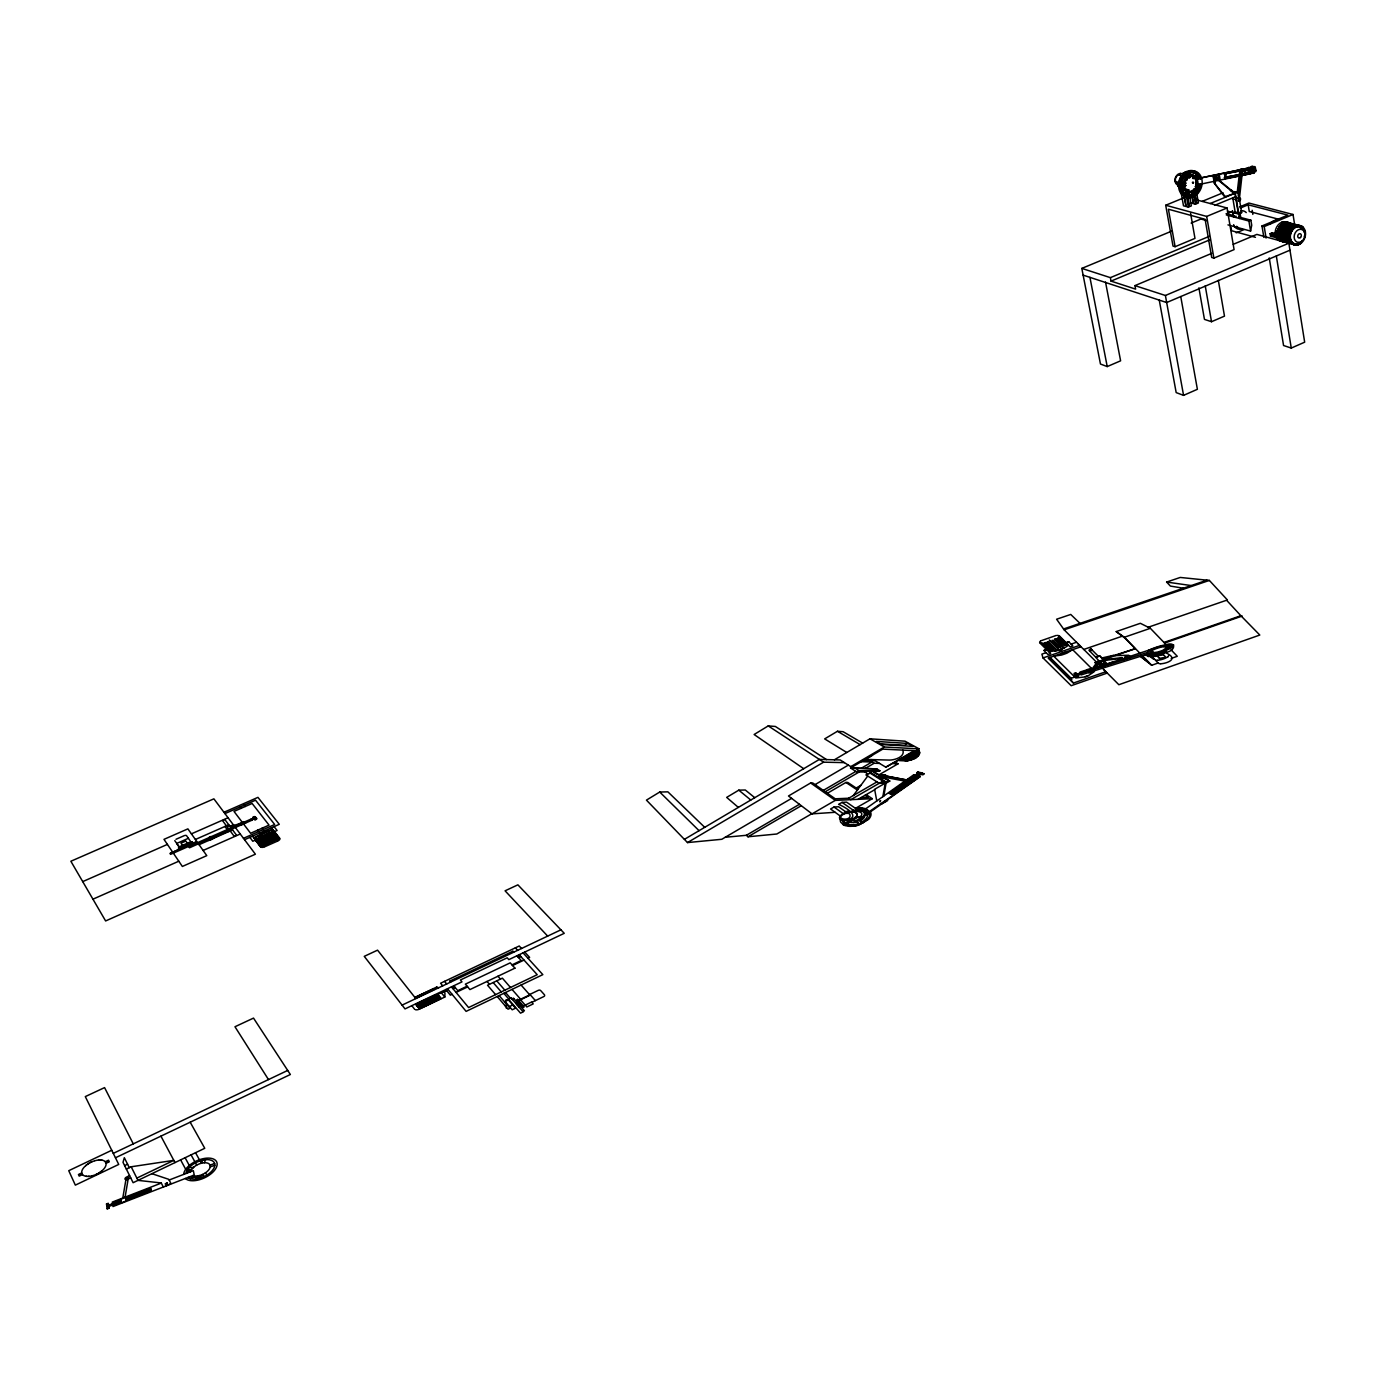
<?xml version="1.0" encoding="UTF-8"?>
<svg xmlns="http://www.w3.org/2000/svg" width="1375" height="1375" viewBox="0 0 1375 1375"><rect width="100%" height="100%" fill="white"/><g stroke="black" fill="none" stroke-linecap="round" stroke-linejoin="round"><path stroke-width="1.5" d="M1100.069 662.337L1097.662 663.059A4.314 1.994 -11 0 1 1096.425 663.403L1095.377 662.286M1094.448 671.481L1088.742 675.434A23.942 11.086 -11.2 0 1 1084.411 676.981L1075.766 677.995L1053.697 656.15L1061.38 655.084A29.408 13.338 -11.5 0 0 1067.172 653.039L1072.62 649.653L1091.509 668.439M1186.23 185.539L1178.186 186.364L1178.22 183.958L1185.439 182.927M1179.011 186.57L1178.22 183.958M1217.889 178.166L1217.167 179.661L1217.27 177.908M1289.389 233.028L1289.131 231.344L1289.75 232.891A2.784 2.166 -70.3 0 0 1286.794 230.33M415.25 1009.628A4.056 2.08 -20.7 0 0 419.478 1009.095L444.83 997.03L444.95 993.111L443.695 991.564M1171.827 645.872L1163.37 651.166A31.814 14.523 -10.4 0 1 1158.163 652.867L1148.383 654.466A4.469 2.062 -10.4 0 1 1146.973 654.294M1285.041 223.42L1285.092 222.338L1303.122 227.184L1302.52 228.13M1296.728 244.062L1296.694 245.145L1280.28 240.625L1280.864 239.697M1297.364 225.586L1297.33 226.669L1283.287 222.956L1283.459 223.987M1297.622 243.925L1297.588 245.008L1279.609 240.058L1280.194 239.13M1298.275 225.448L1298.223 226.548L1285.952 223.283L1285.986 222.2L1302.434 226.617L1301.85 227.545M1242.312 172.064C1240.37 174.556 1241.006 170.294 1242.312 171.789M1250.58 170.637C1249.823 169.744 1247.039 170.844 1250.58 170.637A3.644 2.131 79.5 0 0 1250.717 171.033C1257.352 169.95 1248.277 164.742 1251.938 169.469C1253.072 170.019 1253.759 174.333 1250.838 170.912M1277.684 236.775C1273.68 232.805 1293.205 243.066 1291.056 240.522L1277.994 237.772L1278.819 237.17M1239.872 199.512L1238.462 198.378M1178.581 183.528L1179.045 185.23M1077.862 675.709L1077.862 675.589A6.394 2.973 -11.1 0 0 1078.138 676.311M1122.945 658.591L1081.661 672.581M1289.423 232.719L1289.75 232.977A1.908 1.461 -70.3 0 0 1289.097 231.155M1179.389 174.831L1180.506 173.422M1086.972 670.914L1087.127 669.625L1091.338 668.302M1237.156 192.964L1239.545 172.408M1238.084 193.205L1240.387 172.408M1238.188 196.092L1240.852 175.897M1241.058 174.35L1241.814 172.992M1238.205 200.819L1239.356 199.22L1242.295 172.941L1241.367 172.717M1253.416 166.77C1248.758 168.248 1256.716 166.702 1253.416 166.77A3.644 2.131 79.5 0 1 1254.12 167.716L1255.323 167.458A3.644 2.131 79.5 0 0 1254.619 166.495M840.348 819.5L840.297 820.188A18.184 9.109 -14.1 0 0 840.744 822.25L843.666 825.017L847.67 826.169A13.63 6.841 -14.1 0 0 856.384 825.516L863.259 822.697L867.402 819.414A18.425 9.23 -14.2 0 0 869.584 812.883L867.488 810.133L862.245 808.328A13.75 6.875 -14.1 0 0 858.533 808.242A13.527 6.772 -14.1 0 0 855.783 808.569M1238.548 198.928L1238.72 199.719M1238.6 199.787L1238.188 198.309M1087.058 670.158L1081.283 672.873L1113.527 662.767L1113.458 661.873L1092.145 669.298M122.787 1198.02L125.916 1179.664M125.091 1197.127L128.15 1179.097M882.853 796.692L885.191 783.2L874.62 789.284L876.786 801.006M883.867 795.97L886.067 783.183L889.78 781.052L883.97 777.459M1150.927 649.808L1153.075 652.369L1081.077 674.936L1079.805 673.664L1080.08 672.014L1087.109 669.814M1244.031 171.205L1244.959 171.119L1244.65 172.459M1227.961 224.881L1250.58 231.086L1251.731 225.225L1250.889 220.206L1238.531 216.889M1282.669 241.691L1282.909 240.591M1286.639 223.283L1286.88 222.2L1301.678 226.136L1301.266 227.184M1287.516 223.386L1287.739 222.303M1294.923 245.059L1295.147 243.959L1278.991 239.387L1279.712 238.597L1291.95 241.948L1291.211 242.739M1298.928 226.531L1299.048 225.431A3.352 2.114 -84.9 0 1 1300.578 229.281M1296.023 244.062L1295.783 245.162L1256.853 234.403L1233.272 244.32M1299.805 226.652L1300.045 225.552M911.934 753.036C919.497 756.68 923.467 750.166 913.928 751.884M1252.281 173.164L1252.298 173.061A3.644 2.131 79.5 0 0 1253.106 173.37C1256.716 171.084 1253.794 169.847 1253.106 173.37M857.398 809.686L858.413 808.569L858.017 810.116M919.359 753.5L910.869 753.672M1187.123 189.372L1185.233 196.161L1186.298 189.148M1188.206 189.612L1187.141 196.625L1189.031 189.836M1068.375 645.219L1066.106 646.903A18.975 8.594 -11.5 0 1 1064.577 647.677L1062.05 648.828A13.097 5.947 -11.5 0 1 1057.753 650.341L1048.902 651.819M189.028 1171.345L189.905 1171.294M201.472 1163.198L202.658 1160.173M204.394 1162.734L205.58 1159.709M1281.036 241.106L1281.466 240.075M1288.598 222.544L1288.169 223.575A8.92 6.909 -70.3 0 0 1278.045 233.612L1277.134 233.75L1290.283 236.93L1278.045 233.612M1281.827 241.45L1282.256 240.419M1288.959 223.936L1289.389 222.888M1293.273 244.475L1293.703 243.427M1300.475 226.823L1300.888 225.792A10.106 7.803 -70.2 0 1 1302.108 242.344A10.106 7.803 -70.2 0 1 1289.406 237.755A10.106 7.803 -70.2 0 1 1300.888 225.792M1294.064 244.819L1294.494 243.77M910.68 753.758L919.17 754.016L910.198 754.308L909.219 755.562L917.812 755.992L918.792 754.755M1217.064 178.441L1217.786 179.695M1057.736 650.358L1059.352 650.684A6.17 2.819 -11.5 0 0 1061.981 649.722L1062.514 649.309M1099.794 662.87L1099.519 663.145A3.334 1.547 -11 0 1 1098.659 663.558L1096.133 666.995M1239.545 170.775L1241.848 170.259M863.191 817.145L863.122 817.266A10.777 5.397 -14.1 0 1 862.795 817.798M1215.311 178.045C1219.006 176.962 1213.97 181.259 1216.291 177.633M1196.697 190.902L1198.742 189.011L1197.539 191.125L1193.844 188.805M1242.312 171.17L1240.852 171.617L1242.209 172.219M167.234 1183.514L167.217 1182.895M1291.847 243.427L1292.431 242.481L1278.458 238.631L1279.18 237.841L1291.417 241.192L1290.678 241.983M1292.517 243.994L1293.102 243.066M1196.903 180.331L1196.955 181.93M189.939 1170.967A8.112 4.245 -24.7 0 0 189.509 1171.552L189.836 1171.122M1150.737 653.727L1150.755 653.709A2.578 1.186 -10.4 0 1 1148.864 654.448M1193.586 182.394C1190.527 181.448 1194.325 184.972 1193.105 182.377M1241.178 172.459L1241.797 170.723L1241.092 172.184M1238.411 198.98L1240.473 198.894A1.856 1.444 -71.1 0 1 1239.287 201.214L1238.359 200.973A1.856 1.444 -71.1 0 0 1238.205 197.467M853.342 795.541L867.728 776.05M1094.706 667.442L1098.058 662.956L1098.659 663.558M167.114 1182.827L165.137 1183.927L166.856 1183.875M1092.73 668.061L1096.219 663.438M1254.12 167.716L1254.086 170.242L1255.994 170.466A3.644 2.131 79.5 0 1 1255.77 171.686M909.7 755.03L918.38 755.339M917.314 755.339C919.875 759.258 894.953 754.978 917.073 756.663M882.234 776.291L881.048 776.806L881.994 776.583M1097.766 661.873L1097.731 661.908A1.994 0.911 -11 0 1 1096.064 662.492L1097.714 661.822M1243.017 171.17C1240.559 169.314 1238.497 173.027 1242.312 170.912M1239.511 200.269L1238.548 199.942M1251.92 170.758L1251.972 170.689A3.644 2.131 79.5 0 1 1251.628 169.417L1251.697 169.452M1224.73 175.175L1224.867 176.67M1238.531 198.825L1238.583 198.773A1.856 1.444 -71.1 0 0 1238.17 197.673L1238.72 197.794A1.856 1.444 -71.1 0 1 1240.473 198.894M1192.572 178.458L1197.848 174.247L1198.983 176.034L1196.044 178.973M1193.414 178.664L1197.848 174.247M1195.202 178.767L1198.983 176.034M1126.761 656.666L1124.991 657.233M1127.053 656.889L1125.214 657.473M1124.922 657.095L1126.727 656.494M1098.505 656.442L1090.719 648.605L1088.966 650.255L1095.875 657.353M102.025 1170.761L101.166 1171.466M85.766 1165.605L86.677 1164.866M1255.323 167.458L1255.908 170.466M1167.822 656.889L1168.595 655.755M188.272 1177.911L189.681 1176.794M190.18 1178.719L193.806 1175.831M1040.634 640.888L1056.189 635.456M1231.141 191.469L1238.188 191.95L1241.642 212.644L1238.428 213.984L1230.298 211.819M852.105 811.852C867.144 813.708 845.127 822.731 843.202 824.742L845.075 825.481L851.658 820.325M852.225 820.428L845.075 825.481M881.873 779.402L883.523 778.113L889.78 781.052M835.141 812.298L812.041 813.862L788.477 795.987L810.631 782.977L812.694 782.942L835.244 798.806L848.684 798.222L850.798 799.666L882.956 781.138L884.469 781.12L881.564 782.444L886.617 782.375L888.302 781.069M907.861 756.783C925.392 755.992 910.834 760.616 904.234 757.505M864.617 812.453L864.944 811.525L863.483 811.405M230.605 829.623L229.573 830.087M907.655 756.938L906.812 757.505L915.527 757.797M1271.548 235.022L1271.308 233.836L1271.102 235.073L1277.048 236.38M908.239 781.258L907.964 781.413M1289.87 240.195L1290.695 239.594L1278.458 236.259A8.92 6.909 -70.3 0 0 1283.562 240.694M1240.508 170.483L1240.628 172.356M922.058 772.888L920.683 772.612A7.219 3.523 -13.1 0 1 918.294 771.925A2.028 0.997 -13.2 0 0 917.658 771.959L916.97 773.077M862.606 811.078L863.895 810.15M858.533 808.242L859.788 808.156A13.733 6.875 -14.1 0 1 863.5 808.242L865.837 808.706L904.853 781.086M906.555 779.883L913.636 774.847L916.3 775.311M906.916 779.952L908.188 779.041L912.072 780.519M918.552 772.612A4.28 2.097 -13.2 0 1 917.795 772.492L916.541 773.369A9.642 4.709 -13.1 0 0 916.902 773.558L917.641 773.764A5.122 2.509 -13.3 0 1 918.294 773.884A8.181 4.022 -13.3 0 1 920.116 774.52L920.133 774.555M908.531 782.702L891.894 794.492L889.109 793.358L905.661 781.602M917.366 773.764L918.895 772.888M890.45 793.633L906.795 782.048L908.823 782.822L912.381 780.519M910.353 779.522L914.719 776.428M915.991 775.517L918.294 773.884M892.066 794.148L908.325 782.633M912.003 780.02L916.248 777.012M917.641 776.016L919.909 774.417M911.883 780.33L916.455 777.081L913.567 775.998L909.013 779.23L910.491 779.212M922.402 773.953L920.184 774.623L922.608 773.987M869.963 811.147L920.012 776.686L870.444 811.834M866.628 814.55L864.909 815.237M1163.353 653.245L1163.198 653.348A11.688 5.38 -10.3 0 1 1156.083 655.892L1153.384 656.253M1167.839 656.889L1165.02 658.367A15.452 7.133 -10.3 0 1 1160.792 659.759L1157.716 660.327M1058.802 637.227L1066.33 644.755M1044.725 650.169L1045.877 649.773M1092.678 672.1L1089.877 672.736M1045.825 649.928L1044.794 650.255M99.859 1172.394L98.863 1173.013M87.983 1163.938L89.048 1163.267M1100.189 662.458L1102.32 661.083L1105.328 664.108M1097.113 656.923L1098.127 656.253M1065.78 645.116L1057.719 637.862L1065.023 645.27M704.722 827.32L667.872 791.845L659.725 792.034L646.439 800.13L687.5 842.583L721.806 839.283L791.605 798.359M826.564 759.602L775.362 726.464L768.23 725.914L754.119 734.508L803.705 768.694M754.755 797.689L745.284 790.006L738.787 790.161L726.67 797.397L738.341 807.4M862.675 743.119L843.098 731.706L837.444 731.277L824.656 738.891L846.794 752.486M906.383 757.763C897.755 760.977 931.116 757.316 905.798 758.089M684.389 839.369L819.38 759.412L840.177 759.945L850.764 766.666L852.741 766.683L882.767 749.117L914.255 750.664L885.809 767.164L875.325 760.873L863.208 760.564M687.5 842.583L823.591 762.18L844.387 762.627M834.367 759.808L869.963 738.805L904.991 741.177L919.136 748.877L885.809 767.164M815.066 784.609L848.323 765.119M850.764 766.666L884.348 747.003L919.136 748.877M869.705 760.719L871.664 759.584M895.984 745.37L896.895 744.837M725.261 837.272L746.35 835.295L799.442 804.306M823.298 790.402L855.869 771.392M861.455 768.144L872.008 761.973L874.139 763.262L879.502 763.383M856.763 771.959L859.031 770.653L879.931 770.791L876.82 768.883L850.541 768.006L856.763 771.959L864.909 771.994L867.745 770.705L886.617 782.375M907.655 743.428L876.219 741.417L881.702 744.528L913.069 746.367L907.655 743.428L904.458 745.284L880.516 743.858M746.35 835.295L748 836.773L801.298 805.716M825.223 791.759L859.169 771.977M865.683 768.195L874.139 763.262M827.372 793.272L845.934 782.461L847.756 782.427L858 789.216M871.097 772.802L865.923 774.916L879.209 783.303L886.067 783.183M1051.291 650.375L1044.381 642.641L1052.15 650.186L1044.33 642.658M879.931 770.791L873.727 772.045M811.852 813.708L776.806 834.006L748 836.773M856.213 788.03L860.888 785.314M879.364 774.623L898.098 763.778L895.761 762.42M812.041 813.862L835.295 800.388L872.3 798.686L866.181 794.63M907.277 780.02L884.933 775.827A1.891 0.928 -13.7 0 0 883.781 775.053A2.355 1.152 -13.7 0 1 883.352 776.841L880.378 778.13L878.161 776.755L880.361 775.483A2.011 0.98 -13.7 0 1 882.234 774.967L882.956 774.967A2.062 0.997 -13.7 0 1 883.73 775.07M881.152 778.13L883.369 776.858M882.063 778.113L883.798 777.116M882.836 778.113L884.383 777.219M848.684 798.222L876.975 781.894M846.45 812.35L838.578 806.747L834.023 807.022L830.586 808.998L840.091 815.908M850.386 811.972L853.342 810.288L857.828 809.995L846.57 802.141L842.05 802.381L838.613 804.358C846.691 807.761 862.228 817.42 845.023 820.48A6.652 3.334 -14.2 0 1 844.216 820.514M858 799.339L874.689 789.731M855.456 808.345L872.3 798.686M851.383 811.903L858.223 810.27L855.869 811.611M884.091 802.158L886.995 800.095M881.856 803.894L887.7 800.559M855.37 821.098L860.114 818.383L863.242 818.125L861.077 816.595L857.948 816.836A7.219 3.609 -14.2 0 1 853.222 819.569L855.37 821.098L858.516 820.823L863.242 818.125M1276.722 235.486L1275.845 236.328L1278.097 235.933M199.323 1175.608L198.791 1175.883A9.762 5.105 -24.7 0 1 191.606 1177.584M1186.9 180.383L1184.803 172.494L1187.57 171.686L1189.134 177.616M1184.803 172.494L1187.57 171.686M1092.472 672.22L1091.08 672.65M1064.491 645.837L1056.309 638.567M97.23 1173.906L96.319 1174.336M90.492 1162.477L91.644 1161.927M856.298 821.013L859.427 823.952L862.623 822.68L859.822 820.084M862.623 822.68L859.427 823.952M1049.727 650.633L1042.061 643.088L1050.208 650.358M1217.425 179.609L1218.13 178.148M522.947 1011.622L524.408 1010.745L518.564 1004.008L517 1004.764M505.072 1005.709L507.031 1004.764M529.908 994.383L538.003 990.481A2.045 1.083 -19.1 0 1 540.169 990.206M518.564 1000.45L520.386 999.573M520.627 999.247L529.753 994.864M506.378 1007.222L506.361 1008.305M515.797 1003.372L517.361 1002.633M509.42 1006.603L512.806 1004.97M516.089 1003.716L517.653 1002.959L513.459 998.147L511.912 998.886M516.794 1004.523L519.303 1003.32M519.062 1004.592L520.008 1004.145M517.859 1005.744L519.406 1004.988M518.925 1006.981L520.489 1006.242M523.239 1005.847L525.078 1004.953M525.216 1005.108L531.575 1002.048L533.208 1003.905L526.831 1006.964L520.025 999.161M531.833 1002.323L543.538 996.686A2.062 1.083 -19.1 0 0 544.672 995.689M186.948 1171.655L188.702 1170.795M188.117 1171.603L186.656 1171.122M129.594 1175.608L126.689 1177A2.458 1.255 -25.4 0 0 125.039 1179.2A2.458 1.255 -25.4 0 0 127.806 1179.252L130.711 1177.859M511.156 998.009L508.527 999.264L520.523 1013.152L523.17 1011.88L511.191 998.061M136.847 1178.1L173.817 1160.362L131.175 1166.773L126.345 1169.077M512.463 999.522L514.009 998.783M82.5 1174.594L79.183 1176.123L78.444 1174.525L81.727 1172.961M106.03 1163.336L109.295 1161.789L108.539 1160.208L105.273 1161.755M124.627 1165.605L127.583 1164.195M415.714 1004.3L434.981 995.156M446.359 990.292L435.291 995.552L434.706 994.812M416.488 1005.297L438.178 995.002M444.039 991.994L446.72 990.722M452.461 988.041L454.73 986.958M517.98 956.931L520.197 955.866M111.753 1150.273L68.75 1170.692L75.333 1185.13L118.731 1164.436L85.302 1096.597L104.569 1087.608L133.272 1143.862M453.028 988.711L455.297 987.645M518.564 957.584L520.798 956.536M417.209 1006.225L438.917 995.913M418.034 1007.256L439.759 996.961M417.863 1007.05L439.57 996.72M418.137 1007.394L439.845 997.081M418.464 1007.806L440.172 997.477M113.283 1153.367L287.702 1070.438M418.739 1008.15L440.464 997.82M418.98 1008.459L440.705 998.13M419.169 1008.7L440.894 998.37M419.323 1008.889L441.048 998.559M467.087 986.219L457.772 990.653L453.802 985.841M512.016 964.855L521.194 960.489L517 955.831M452.083 994.314L450.347 995.139L445.775 989.553M456.07 992.406L467.655 986.906M512.6 965.525L524.013 960.094M527.931 958.22L529.633 957.412L524.769 952.067M115.466 1157.784L290.366 1074.511L253.516 1018.102L234.97 1026.747L268.486 1079.581M414.906 997.408L436.717 987.061L438.677 987.766M414.958 997.477L433.28 988.969M449.848 981.062L512.841 951.225M415.198 997.786L433.434 989.141M415.387 998.027L433.623 989.381M415.628 998.319L433.864 989.691M402.084 1005.108L560.914 929.827M1148.194 656.597L1151.012 656.064M1151.253 654.311L1152.164 653.881M1130.009 656.373L1154.673 648.227A32.467 15.056 -10.1 0 1 1159.675 646.611L1169.266 644.961A3.713 1.702 -10.2 0 1 1172.102 645.803M1151.27 649.636L1153.075 652.369M913.43 758.914L912.502 759.309A10.673 5.156 -13.3 0 1 911.316 759.739A10.347 5.002 -13.3 0 1 910.181 760.066A10.037 4.864 -13.3 0 1 909.03 760.341A9.78 4.727 -13.3 0 1 907.895 760.547A9.556 4.623 -13.3 0 1 906.761 760.667A9.402 4.538 -13.3 0 1 905.695 760.719L905.008 760.719M904.63 758.673L903.684 759.069A10.811 5.225 -13.4 0 1 902.533 759.481A10.45 5.053 -13.4 0 1 901.398 759.808A10.123 4.898 -13.4 0 1 900.23 760.083L909.03 760.341M274.467 831.652L277.097 830.483L274.072 826.633M261.697 846.433L255.939 838.733M278.627 838.887L272.766 831.273M264.756 846.777L277.595 841.07M1054.762 639.238L1062.772 646.645L1055.175 639.066L1054.264 639.461L1061.809 647.058L1062.772 646.645M92.95 899.181L178.802 861.214M203.122 850.455L240.264 834.023M243.478 838.32L274.673 824.502L255.527 800.198L224.95 813.605M244.527 839.73L279.28 824.312L257.95 797.363L223.953 812.264M266.939 831.033L253.842 837.959L272.834 829.555L266.956 831.033M258.775 837.478L257.95 837.856L263.777 845.505L264.619 845.127L258.775 837.478L264.447 845.195M188.375 838.303L176.739 843.425L179.008 846.759M195.388 839.489L228.783 824.777M178.355 848.031L192.397 841.844M178.595 848.392L192.637 842.205M185.144 846.038L184.714 846.931M231.361 825.653L233.08 824.897M230.003 826.409L234.489 825.206M230.433 826.994L244.028 821.838M254.478 816.527L253.086 817.145A6.669 2.87 -20.5 0 0 253.67 817.695M253.791 817.317L255.183 816.698M209.309 837.169L210.822 836.498M230.931 827.681L244.802 821.838M256.558 818.314L256.506 818.211A6.841 2.939 -20.4 0 1 255.664 817.145L253.98 817.455M251.419 819.225L253.928 818.125M251.934 819.913L254.289 818.864M254.272 817.764A6.841 2.939 -20.5 0 0 255.08 818.812L256.506 818.211M228.233 830.947L208.708 840.452M256.713 818.675L255.32 819.294A3.008 1.289 -20.6 0 0 255.097 819.139M256.558 819.225L255.166 819.844A7.545 3.248 -20.4 0 1 254.822 819.242M199.066 844.697L232.598 829.898M211.114 839.678L212.644 839.008M1159.245 300.094L1176.175 392.597L1183.566 395.364L1197.384 389.297L1180.747 296.553M1269.245 257.933L1283.562 345.52L1291.263 348.064L1304.669 342.186L1288.856 243.203L1165.398 295.487L1134.959 285.622L1135.63 289.128L1111.034 281.119L1110.381 277.647L1081.816 268.4L1100.464 364.031L1107.219 366.575L1120.608 360.817L1105.517 282.064M175.983 839.283L184.387 835.588M82.723 881.616L167.406 844.405M191.4 833.852L228.061 817.747M1198.897 287.873L1204.448 319.378L1211.513 321.716L1224.489 316.13L1218.319 280.328M917.572 751.008L918.517 750.595A10.398 5.019 -13.3 0 1 918.93 751.077A10.725 5.191 -13.3 0 1 919.239 751.592L919.411 752.073M1289.973 250.181L1166.67 302.534L1083.139 275.138M1304.445 231.808L1305.339 231.43M1289.613 239.181L1290.489 238.82L1278.733 236.225M1134.959 285.622L1211.65 253.395M1270.105 233.681L1272.287 232.753L1278.509 234.455A10.055 7.769 -70.3 0 0 1278.905 236.912L1276.705 237.841L1270.5 236.139L1270.105 233.681L1276.309 235.383L1278.509 234.455M1190.612 213.452L1194.978 238.391L1175.109 246.692L1168.406 209.223L1205.102 219.295L1211.702 257.469L1213.884 258.122L1234.08 249.614L1227.05 207.986L1196.044 199.77M1270.5 236.139L1272.683 235.211M1279.438 234.816L1278.561 235.194L1290.334 237.789L1279.438 234.816A8.938 6.909 -70.3 0 0 1279.609 235.847M1236.211 232.856L1243.98 229.608M1263.866 237.428L1261.975 225.964L1287.859 215.119L1248.173 204.806L1240.336 208.055M1261.975 225.964L1264.209 226.566L1293.033 214.483L1294.614 224.486M844.061 813.931C832.889 819.723 853.497 821.889 849.578 813.914A4.727 2.355 -14.2 0 0 844.027 813.914M1110.381 277.647L1209.244 236.363M1226.277 214.93L1248.912 221.031L1250.889 220.206M1111.034 281.119L1209.845 239.817M1175.109 246.692L1173.013 246.073L1165.708 205.253L1206.683 216.425L1227.05 207.986M1081.816 268.4L1171.637 231.155M1191.162 223.059L1200.925 219.02L1206.941 220.67M1239.459 206.972L1248.895 203.053L1293.033 214.483M1226.62 213.744L1232.498 211.303M1234.956 193.273L1220.416 181.328L1219.35 175.003L1213.231 176.808L1214.314 183.133L1224.644 196.831L1234.956 193.273L1238.428 213.984M1210.172 203.517L1238.188 191.95M1214.572 205.373L1235.523 196.711M1165.708 205.253L1183.892 197.777M1185.027 188.444L1180.197 187.172L1182.311 186.312A6.119 4.847 -71.6 0 0 1183.342 186.553L1180.3 187.808L1183.48 205.803L1188.309 207.109L1191.334 205.872L1188.894 191.83M1190.527 202.898L1195.373 204.205L1198.398 202.95L1195.975 188.925M1202.128 201.386L1223.028 192.775M1213.231 176.808L1219.35 175.003M1186.659 171.652L1182.603 173.319L1183.205 176.67L1186.573 177.53A6.136 4.864 -71.6 0 0 1184.545 183.442M1187.33 173.611L1190.045 172.511L1190.63 175.88A6.136 4.864 -71.6 0 1 1191.369 176.034M107.164 1208.763L106.545 1203.898M1060.452 647.419L1052.15 640.269L1059.798 647.659M106.442 1204.002L108.298 1203.28L109.02 1208.041M161.287 1183.084L112.286 1202.094L112.991 1206.545L163.316 1187.02M169.159 1180.025L193.325 1170.658L194.253 1175.006L165.223 1186.281M106.631 1205.308L108.487 1204.586M120.88 1199.739L114.056 1202.369L114.469 1204.998L121.292 1202.352M125.709 1197.866L150.666 1188.172L151.147 1190.767L126.139 1200.478M108.591 1205.205L112.544 1203.675M114.159 1203.039L120.983 1200.392M125.812 1198.519L150.786 1188.825M106.786 1206.236L108.642 1205.514M108.797 1206.494L112.75 1204.964M114.366 1204.345L121.189 1201.681M126.019 1199.808L151.027 1190.114M107.112 1208.367L108.969 1207.645M107.198 1208.952L109.055 1208.23M1150.359 656.373L1156.083 655.703A17.978 8.267 -10.4 0 0 1163.147 653.159L1166.172 652.008M1271.256 233.853L1276.12 235.177M1079.53 645.253L1080.75 646.852L1048.145 658.058L1073.462 683.031L1105.62 671.808L1106.978 673.166L1071.177 685.695L1043.006 657.938L1041.889 654.122L1046.117 652.678M1159.348 658.436L1165.811 657.164L1163.456 654.723L1156.994 655.995A12.152 5.586 -10.3 0 1 1155.292 656.373L1151.803 656.425L1158.231 663.111M1142.195 655.789L1149.38 663.162L1140.442 656.339L1151.683 665.277L1158.128 663.008M1171.208 658.419L1177.292 656.287L1171.019 649.791M1058.252 648.416C1036.75 629.269 1060.83 648.88 1057.598 648.639M1098.556 663.713L1100.859 662.922M1101.478 663.523L1099.141 664.331A5.105 2.355 -11 0 1 1097.817 664.727M1098.797 664.452L1104.898 663.678M1163.972 642.452L1240.869 615.708L1259.809 635.044L1118.855 684.716L1102.441 668.233M1102.527 664.675L1099.295 664.967M1164.556 643.07L1242.244 616.034M1130.112 656.459L1123.306 658.831L1124.028 659.57L1130.852 657.198L1128.686 655.256L1115.331 655.6M1050.036 657.405L1071.177 678.288L1074.803 677.033M1071.159 679.972L1071.177 678.288M1102.819 659.089L1099.845 655.978L1095.755 657.388L1102.733 664.916M1102.664 659.141L1135.423 648.622L1099.003 661.272M1098.78 661.014L1096.528 661.788A4.538 2.097 -11 0 0 1095.377 662.286M1099.381 661.65L1097.061 662.458A4.555 2.097 -11 0 1 1095.978 662.767L1094.93 662.819M210.048 1165.106L214.655 1163.508M210.22 1166.877L214.827 1165.261M1122.189 636.213L1083.723 649.464L1064.164 629.819L1056.602 619.231L1070.747 614.453L1080.011 623.373M1148.211 627.241L1227.411 599.964L1209.364 580.422L1180.248 577.448L1166.602 582.055L1170.4 586.077L1183.377 588.225M1150.342 628.306L1140.356 623.305L1116.242 631.589L1124.337 637.261L1150.342 628.306L1166.12 644.686C1177.327 641.094 1175.144 651.767 1165.158 652.403A36.609 16.706 -10.4 0 1 1159.744 654.208L1149.002 656.236L1144.688 654.998M1089.653 651.097L1092.128 650.237L1090.719 648.605M1043.952 650.272L1046.461 649.412M1066.158 642.658L1068.805 641.764L1072.861 645.941L1070.162 646.869L1059.644 636.161A4.434 2.011 -11.5 0 0 1057.083 635.439M1046.805 649.739L1044.089 650.667L1047.956 654.5L1050.672 653.572L1039.981 643.002M1066.347 643.053L1069.045 642.125M1071.142 644.102L1076.539 642.245M1043.006 657.938L1079.358 645.442L1080.75 646.852M1063.545 628.977L1207.027 580.181M1064.164 629.819L1209.364 580.422M1241.453 170.809L1240.164 170.466L1239.786 171.944M1076.814 674.111L1079.891 673.148M1091.836 669.402L1113.509 662.612M1076.316 674.798L1074.287 674.661L1076.539 674.764A5.981 2.784 -11.3 0 1 1077.484 676.087M1079.805 673.664L1151.82 651.097M1077.45 674.988L1080.252 674.111M1076.488 676.827L1078.653 675.916A4.383 2.045 -11.3 0 0 1078.189 675.52L1078.052 675.503M1088.777 672.702L1093.022 671.378M1056.086 649.138L1048.025 641.661L1055.811 649.206M94.445 1160.878L93.277 1161.273A13.166 6.617 -25.5 0 0 81.744 1171.534A13.166 6.617 -25.5 0 0 90.698 1176.141L91.953 1175.866M1047.956 641.678L1055.261 649.378M1171.277 646.972L1162.27 646.886A20.281 9.384 -10.2 0 0 1153.917 649.567A14.266 6.583 -10.2 0 0 1152.044 650.495M1168.63 648.381L1170.056 647.952M864.875 813.312L868.759 812.333L869.206 813.777L864.686 815.117M94.875 1160.741L97.058 1160.225A13.166 6.617 -25.5 0 1 106.047 1164.814A13.166 6.617 -25.5 0 1 94.617 1175.058L92.228 1175.797M1046.134 642.211L1053.559 649.636M1066.175 644.6L1059.197 636.934M185.023 835.364L186.416 835.484L190.781 841.741L179.111 846.88L174.78 840.623M1236.177 216.253L1233.495 216.872L1232.447 210.667M1242.381 171.033L1242.261 170.087L1245.406 169.383L1240.044 169.555L1240.198 174.384L1243.722 173.766M1224.248 177.512L1249.961 172.597L1249.841 169.022L1224.128 173.92L1249.841 169.022M1195.958 185.144L1251.044 173.611L1250.855 167.527L1195.717 179.008L1195.958 185.144L1202.111 183.752M1224.627 178.681L1251.044 173.611M1240.577 174.47L1245.939 174.316L1245.406 169.383M1101.822 657.972L1113.853 655.256M1240.044 169.555L1243.567 168.936M1195.717 179.008L1250.855 167.527M1242.261 170.087L1245.784 169.469M1226.242 177.066L1249.961 172.597M229.608 825.894L226.909 826.495L228.731 828.936M1240.92 170.397L1242.278 170.706M879.863 801.797C880.653 799.27 879.089 803.395 880.705 800.611M1166.275 644.652L1162.03 645.545A35.836 16.637 -10.1 0 0 1150.428 649.481A25.369 11.739 -10.2 0 0 1147.747 650.805M1179.045 184.164L1186.264 183.133M1178.186 186.364L1185.405 185.333M857.45 810.717L858.223 810.631A7.975 3.987 -14.1 0 1 863.139 811.663M1099.845 655.978L1103.248 659.794L1121.948 657.611L1124.028 659.57M856.109 808.792L857.673 808.62M1103.953 660.498L1122.67 658.333L1121.948 657.611M864.823 812.745L866.302 811.542M881.031 776.806L880.309 776.17L881.805 775.534M907.242 781.602L906.452 780.948L908.016 780.278M852.345 826.22L853.634 826.1A13.698 6.875 -14.1 0 0 859.083 824.983L868.673 819.311A18.373 9.195 -14.1 0 0 870.839 812.78L865.837 808.706M98.519 1160.019L99.602 1159.95M89.152 1176.347L88.155 1176.398M849.784 822.319A8.164 4.091 -14.1 0 0 853.273 822.508L854.477 822.405A8.267 4.142 -14.1 0 0 857.261 821.923M853.497 819.758L845.023 820.48M1157.733 660.309L1155.739 660.275M869.206 813.777L868.02 812.384M844.147 820.617A7.769 3.884 -14.2 0 1 841.191 814.98A7.081 3.541 -14.2 0 1 848.048 812.092L856.986 811.542A7.391 3.695 -14.1 0 1 860.681 816.527M864.05 811.284L865.992 811.284M845.402 811.611L847.464 811.473M848.031 812.144L849.544 812.144M1151.184 656.047L1152.955 655.875A15.916 7.322 -10.4 0 0 1157.681 654.741M1061.191 653.606L1061.62 653.555A5.277 2.406 -11.4 0 0 1065.092 652.283M860.87 797.689L868.381 797.363L865.15 795.231M889.109 793.358L890.639 793.306M1160.827 663.747C1166.584 663.523 1179.767 658.986 1165.777 652.833M1097.628 661.684L1097.525 661.667A1.856 0.859 -11 0 0 1095.772 662.32M883.128 776.995L905.816 781.275A2.148 1.048 -13.4 0 0 905.987 781.722A1.873 0.928 -13.4 0 0 907.087 782.066L907.861 782.048A1.994 0.98 -13.4 0 0 910.267 780.88A1.994 0.98 -13.4 0 0 909.098 779.848M884.933 775.827L907.019 780.106A1.873 0.928 -13.4 0 1 908.377 779.814L909.116 779.814M879.673 778.13L883.523 778.113M882.217 774.967A1.925 0.945 -13.7 0 1 883.163 775.191L883.953 775.191M885.62 775.173A1.994 0.963 -13.7 0 0 884.623 774.967L883.902 774.967A1.925 0.945 -13.7 0 1 884.847 775.191L885.62 775.191A2.269 1.117 -13.7 0 1 885.878 776.016M874.964 772.802L880.584 775.362M850.541 768.006L876.82 768.883M893.595 763.675L898.098 763.778M861.231 761.716L872.008 761.973M922.35 773.627L922.556 773.627A8.559 4.211 -13.2 0 1 924.052 774.005L922.831 774.864A10.295 5.07 -13.3 0 0 921.748 774.589M865.202 759.395L889.247 760.083C894.575 760.169 905.386 756.903 902.859 750.097M899.405 760.306L907.895 760.547M898.975 760.547L906.761 760.667M902.533 759.481L911.316 759.739M901.398 759.808L910.181 760.066M903.684 759.069L912.02 758.862M912.536 752.692L919.463 752.744L912.948 752.452M914.169 751.747L919.239 751.592L914.805 751.386M916.334 750.492L918.517 750.595A10.089 4.881 -13.3 0 0 917.967 750.183L916.953 750.131M915.613 750.905L918.93 751.077M1151.373 652.902L1157.286 652.128A21.261 9.728 -10.4 0 0 1162.752 650.358L1167.684 646.972M189.252 1167.461L193.119 1167.736M187.584 1169.506L191.452 1169.781M100.908 1159.984L101.853 1160.088M86.762 1176.364L86.023 1176.278M1278.423 230.57L1277.547 230.467L1290.661 233.888L1289.784 233.767M1278.183 231.653L1277.306 231.55L1290.42 234.97L1289.544 234.867M1305.133 236.844L1304.273 236.741A8.989 6.927 -70.2 0 0 1304.514 235.641M1166.602 582.055L1191.231 585.561M1184.408 195.938L1187.141 196.625M1239.82 172.752L1240.748 172.992M1218.284 174.745L1219.367 181.07L1220.416 181.328M1214.314 183.133L1225.692 197.106L1224.644 196.831M1230.058 189.87L1231.828 190.334M1227.428 211.148L1235.334 213.159L1232.756 197.828M1175.041 181.431L1179.337 182.531M1181.091 182.978L1184.597 183.889M1232.361 198.773L1236.366 199.805M1180.3 187.808L1185.147 189.062L1188.309 207.109M1279.025 219.33L1249.273 211.492L1248.173 204.806M1301.678 227.339L1284.181 222.595L1284.336 223.627L1296.625 226.875L1296.453 225.844M1281.706 222.217L1283.734 222.767M1241.642 212.644L1234.595 212.128M1226.173 213.572L1234.423 215.789M1291.761 231.189L1278.819 227.339L1291.761 231.189A3.919 3.025 -70.3 0 0 1291.417 230.278M1277.547 236.552L1278.905 236.912M1255.444 237.325L1231.57 230.725L1230.986 227.288M1144.859 654.947L1157.784 653.452A36.73 16.741 -10.4 0 0 1164.161 651.389L1172.016 647.573L1173.683 644.875M151.886 1173.683L168.781 1179.337L170.964 1183.497L163.402 1187.158L161.236 1182.964L137.981 1180.369L131.175 1166.773M917.847 775.878L920.012 776.686M913.636 774.847L918.552 776.703M904.973 781.327L905.919 781.705M918.62 772.87L918.156 772.681A9.728 4.761 -13.1 0 1 917.778 772.492M1278.681 229.728L1277.891 229.384L1290.919 233.028L1290.128 232.667M1290.558 231.636L1291.348 231.98L1278.303 228.336L1279.094 228.697M917.967 750.097L918.002 750.114A11.241 5.431 -13.3 0 1 917.984 756.061A11.069 5.345 -13.3 0 1 907.07 760.702M869.963 738.805L884.348 747.003M837.444 731.277L860.131 744.614M871.612 770.739L879.811 775.809M869.584 772.784L882.956 781.138M864.909 771.994L867.814 773.816M855.886 768.659L859.031 770.653M1163.456 654.723L1162.442 654.087A9.883 4.555 -10.3 0 0 1163.766 653.383M768.23 725.914L823.591 762.18M845.934 782.461L857.381 790.058M842.05 802.381L853.342 810.288M810.631 782.977L835.295 800.388M857.948 816.836L860.114 818.383M1150.033 656.528L1153.556 659.02M834.023 807.022L843.064 813.519M1195.889 186.914L1198.742 189.011M1195.064 186.691L1197.917 188.805M1194.669 189.011L1197.539 191.125M1219.367 181.07L1233.891 193.016M738.787 790.161L750.802 800.027M921.405 773.695L921.353 773.644A7.752 3.816 -13.3 0 0 918.861 772.922M859.306 820.377L861.85 822.748M659.725 792.034L699.067 830.672M1048.747 657.852L1073.462 683.031M1041.373 643.173L1048.988 650.702M1040.858 643.191L1048.455 650.719M1049.469 657.611L1071.864 679.714M1059.644 636.453L1067.155 643.947M1059.489 636.677L1067 644.17M1083.809 649.43L1096.236 661.891M1103.248 659.794L1107.013 663.575M1116.242 631.589L1125.059 638.223L1134.633 648.038M1124.337 637.261L1139.944 653.245M1142.367 655.737L1151.683 665.277M1156.994 655.995L1160.328 659.089M1150.823 653.073L1151.288 653.555A8.645 3.987 -10.3 0 0 1149.775 654.448M1151.03 656.442L1153.728 659.141M918.792 772.509L918.723 772.458A7.356 3.609 -13.3 0 0 917.52 771.994M1167.513 646.13L1168.973 647.659M547.663 936.1L505.072 890.811L517.894 884.847L564.248 933.316L508.836 959.63L507.203 957.808L460.402 979.997L461.966 981.87L405.023 1008.906L364.255 956.347L377.558 950.159L415.834 998.594M1226.586 600.239L1240.869 615.708M521.52 948.492L519.252 946L440.584 983.245L442.716 985.841M523.067 952.858L542.833 974.634L466.108 1011.381L447.494 988.745M515.367 947.839L517.619 950.348M519.166 954.714L537.212 974.703L468.583 1007.548L451.481 986.855M512.892 951.277L513.717 952.188M540.684 990.567L544.603 994.95M529.908 994.383L535.391 1000.605M521.091 985.05L530.045 995.208L520.919 999.591L512.016 989.398M510.503 987.491L502.373 978.158L487.541 985.239L495.584 994.623M497.956 976.233L500.431 979.086M496.753 980.839L504.848 990.189M505.519 992.509L510.52 998.302M503.817 993.317L508.819 999.127M493.178 982.541L501.256 991.908M487.025 981.441L489.483 984.311M499.125 995.569L510.022 1008.253L508.063 1009.198L497.183 996.497M449.883 981.131L450.673 982.077M444.555 981.372L446.703 983.95M1105.294 671.103L1106.978 673.166M1103.953 669.763L1105.62 671.808M436.734 987.113L437.662 988.247M441.289 992.698L444.812 997.013M205.339 1172.927L207.006 1175.006M1252.109 166.684L1252.178 166.77A3.644 2.131 79.5 0 1 1252.745 166.048L1252.78 166.169M202.503 1174.473L204.17 1176.553M411.812 1005.675L414.494 1009.112M271.442 827.784L279.812 838.355A3.541 1.564 -20.5 0 1 278.18 840.778M273.522 830.93L279.452 838.527M273.161 831.102L279.091 838.681M270.033 832.477L275.945 840.073M268.486 833.164L274.398 840.778M266.733 833.955L272.628 841.552M244.166 805.183L245.197 806.506M262.006 828.248L263.089 829.623M264.12 831.05L264.825 831.978M239.92 807.039L240.952 808.38M257.675 830.156L258.758 831.548M259.858 832.923L260.58 833.852M261.92 836.086L267.781 843.717M260.15 836.859L266.011 844.508M1254.447 171.772L1254.567 171.961A3.644 2.131 79.5 0 0 1254.791 170.741M1078.155 643.878L1079.358 645.442M245.678 822.972L241.312 824.897M255.475 838.939L261.284 846.605M255.114 839.111L260.923 846.759M241.88 821.786L234.008 811.422L252.123 803.464L269.053 825.12L250.611 833.284L243.684 824.175M252.502 836.189L260.683 846.88A3.541 1.564 -20.7 0 0 264.155 847.017M260.562 846.931L255.389 840.108L252.811 841.259L249.872 837.358M233.423 824.897L213.881 798.841L70.864 861.248L105.617 920.958L255.389 854.202L235.383 827.527M231.086 827.888L224.916 819.603L222.561 820.634L226.411 825.825M231.945 829.039L236.534 835.192L234.145 836.241L230.227 830.947M224.933 826.478L227.236 829.589M228.078 830.741L228.731 831.617M197.622 842.652L187.894 828.867L163.986 839.352L172.339 851.675M198.447 843.82L206.783 855.645L182.359 866.456L173.336 853.153M194.803 842.48L186.072 846.33M189.578 846.192L190.403 847.361M187.361 843.236L185.814 841.036L181.002 843.167L182.531 845.367M1293.067 228.009L1293.6 228.783L1280.795 224.744L1294.219 228.233L1293.858 227.305M184.92 845.711L185.522 846.57M183.752 847.361L170.534 853.17M1197.006 174.041L1198.158 175.828M190.18 1122.206L204.755 1148.297L133.117 1182.706L123.011 1162.356L124.334 1157.698L129.302 1167.667M195.542 1152.714L199.409 1159.744M200.045 1160.895L201.334 1163.233M191.073 1154.862L194.838 1161.755M195.439 1162.872L196.677 1165.123M201.919 1174.731L202.383 1175.556L196.333 1178.478L195.577 1177.086M185.109 1157.733L189.286 1165.467M180.623 1159.881L185.694 1169.317M160.927 1136.145L175.003 1162.58M254.856 819.758L254.839 819.723A9.075 3.902 -20.6 0 0 254.289 819.019M1281.947 224.967L1281.603 224.039A10.037 7.769 -70.3 0 1 1290.128 223.369M1282.772 224.383L1282.411 223.455L1295.731 227.253L1295.577 226.222M1294.683 226.72L1295.044 227.631L1281.603 224.039A10.037 7.769 -70.3 0 0 1277.152 234.077M1300.733 242.361L1301.077 243.289M1299.908 242.963L1300.252 243.873M1186.745 171.48L1188.309 177.392M1185.628 172.7L1187.209 178.63M1089.928 277.355L1107.219 366.575M1165.398 295.487L1183.566 395.364M1182.741 186.897L1186.023 205.528M1182.448 186.811L1185.731 205.459M1194.239 189.423L1196.68 203.448M1194.291 191.348L1196.388 203.38M1192.933 190.162L1195.373 204.205M1191.541 192.534L1193.277 202.537M1191.248 192.466L1192.984 202.469M1205.239 285.88L1211.513 321.716M1188.773 192.912L1189.478 196.9M1186.591 190.403L1189.409 206.439M1187.364 196.35L1189.117 206.37M1206.683 216.425L1213.884 258.122M1214.297 177.066L1215.362 183.408M1240.044 213.331L1240.748 217.473L1239.494 218.488L1235.145 192.5M1248.912 221.031L1250.58 231.086M1264.209 226.566L1266.083 238.047M1252.161 210.289L1252.831 214.397M1276.309 235.383L1276.705 237.841M1276.327 255.973L1291.263 348.064M1298.344 243.719L1298.498 244.75M1299.22 243.341L1299.375 244.372M842.308 820.342L842.48 821.098A14.764 7.391 -14.1 0 0 844.628 823.642M1197.522 179.472L1197.763 185.608M1225.95 174.367L1226.07 177.959M1242.639 170.173L1242.794 175.02M1249.016 167.08L1249.205 173.164M1248.019 168.575L1248.122 172.15M1160.655 663.73A3.678 1.702 -10.2 0 1 1158.609 663.403M1064.542 647.659A29.58 13.372 -11.6 0 1 1054.831 651.097M1039.758 642.744A4.486 2.028 -11.7 0 1 1040.153 641.352M1088.106 675.675A4.692 2.183 -11.1 0 1 1085.219 676.723M1074.941 675.28A5.277 2.458 -11.3 0 1 1075.766 676.62M1076.281 676.758A3.111 1.444 -11.2 0 1 1076.006 676.586L1077.622 676.07A3.145 1.461 -11.2 0 0 1077.914 676.242M1074.683 674.42A7.683 3.575 -11.3 0 0 1074.013 673.458L1075.834 672.788A8.198 3.798 -11.1 0 0 1076.505 673.475M1075.439 673.045A4.812 2.234 -11.3 0 1 1076.281 673.905M1077.347 674.85A1.856 0.859 -11.2 0 1 1076.917 674.283M1077.931 674.833A5.019 2.338 -11.2 0 0 1078.516 675.4A7.803 3.627 -11.3 0 1 1078.619 675.641M1165.553 646.645A8.748 4.022 -10.2 0 1 1171.93 645.992M1153.711 653.847A3.266 1.495 -10.3 0 1 1151.133 653.623M1168.681 647.797A2.956 1.358 -10.2 0 1 1168.028 649M507.083 999.866A4.572 2.389 -19.6 0 0 505.57 1000.587A4.572 2.389 -19.6 0 1 506.98 999.745M505.467 1001.98A1.994 1.031 -19.6 0 1 504.934 1002.323M187.447 1172.944A9.762 5.105 -24.7 0 1 189.784 1169.661M192.448 1167.702A9.762 5.105 -24.7 0 1 193.875 1166.928M190.266 1171.844A6.978 3.644 -24.7 0 1 190.867 1170.984M190.661 1171.689A10.536 5.5 -24.7 0 1 204.05 1162.769A10.536 5.5 -24.7 0 1 208.398 1170.314A10.536 5.5 -24.7 0 1 192.878 1175.539M183.7 1174.388A17.892 9.35 -24.7 0 1 206.869 1158.145A17.892 9.35 -24.7 0 1 212.523 1172.514A17.892 9.35 -24.7 0 1 185.298 1178.478M186.003 1173.494A15.434 8.078 -24.7 0 1 205.941 1159.675A15.434 8.078 -24.7 0 1 211.148 1171.792A15.434 8.078 -24.7 0 1 187.739 1177.533M254.186 818.28A3.42 1.478 -20.6 0 1 254.409 818.606M253.017 817.386A9.058 3.902 -20.6 0 1 253.584 818.125M908.342 779.848A1.994 0.98 -13.4 0 1 909.511 780.897A1.994 0.98 -13.4 0 1 907.139 781.98M911.711 779.934A2.062 1.014 -13.3 0 1 910.628 779.608M884.847 775.191A2.252 1.1 -13.7 0 1 885.156 775.878M883.609 776.858A1.891 0.928 -13.7 0 1 882.767 777.047M900.763 759.533A11.241 5.431 -13.5 0 0 904.802 757.763A12.289 5.93 -13.5 0 0 907.827 755.425M891.773 794.08A1.805 0.894 -13.6 0 1 890.725 793.736M917.366 775.93A2.148 1.048 -13.2 0 1 916.266 775.603M863.173 811.645A9.831 4.916 -14.1 0 1 862.984 816.836A9.522 4.761 -14.1 0 1 862.348 817.489M858.722 810.58A7.975 3.987 -14.1 0 1 863.62 811.628A9.831 4.916 -14.1 0 1 863.483 816.802A9.453 4.727 -14.1 0 1 862.589 817.661M860.716 817.506A2.097 1.048 -14.1 0 0 859.616 816.991A2.2 1.1 -14 0 0 860.733 817.627M853.273 824.931A12.22 6.119 -14.1 0 1 847.395 824.192M872.523 755.098A12.289 5.895 -13.9 0 1 868.158 757.677M924.052 773.627A6.222 3.042 -13.1 0 1 921.852 773.059M922.625 773.97A2.819 1.375 -13.1 0 1 922.195 773.764M857.02 821.7A8.095 4.056 -14.1 0 1 853.273 822.508M883.18 775.191A2.355 1.152 -13.7 0 1 882.561 776.841M861.764 818.967A9.831 4.933 -14.1 0 1 860.028 820.273M845.316 823.092A14.902 7.459 -14.1 0 1 843.786 820.978M847.533 821.356A10.02 5.019 -14.1 0 1 846.639 820.342M867.608 814.241A15.366 7.7 -14.2 0 1 861.97 822.061M907.07 760.65A10.072 4.864 -13.3 0 1 905.678 760.736M854.528 820.497A7.769 3.884 -14.1 0 1 850.575 819.998M856.092 813.192A7.631 3.816 -14.2 0 1 855.903 817.214A7.631 3.816 -14.2 0 1 849.131 820.291M846.897 824.587A11.928 5.981 -14.1 0 0 857.278 824.072A12.358 6.188 -14.1 0 0 858.928 823.487M858.241 809.359A13.183 6.6 -14.1 0 1 867.058 812.659M846.227 812.195A15.727 7.872 -14.1 0 1 848.134 811.113M864.892 815.048A10.88 5.448 -14.1 0 1 864.72 816.441A10.209 5.122 -14.1 0 1 860.475 820.686M1184.562 184.542A7.408 5.861 -71.6 0 1 1188.223 175.828A7.408 5.861 -71.6 0 1 1195.58 177.427M1192.795 177.409A5.294 4.194 -71.6 0 1 1193.534 177.994M1185.267 181.019A7.408 5.861 -71.6 0 1 1189.822 175.398A7.408 5.861 -71.6 0 1 1195.597 176.808M1192.898 177.306A5.294 4.194 -71.6 0 1 1194.188 178.148M1189.237 177.994A5.294 4.194 -71.6 0 1 1190.131 177.461M1192.95 176.98A6.136 4.864 -71.6 0 1 1193.689 177.908M1185.405 180.984A5.294 4.194 -71.6 0 1 1187.33 177.805M1184.7 186.381A6.136 4.864 -71.6 0 1 1180.455 185.058M1179.269 182.119A6.136 4.864 -71.6 0 1 1183.067 174.917M1178.994 185.419A6.119 4.864 -71.7 0 1 1175.47 177.478A6.119 4.864 -71.7 0 1 1183.325 174.487M1181.245 184.955A6.119 4.864 -71.7 0 1 1180.506 185.247M1177.223 183.253A4.434 3.523 -71.7 0 1 1175.917 177.375A4.434 3.523 -71.7 0 1 1181.108 175.33M1200.598 183.769A11.756 9.316 -71.5 0 1 1186.522 195.009A11.756 9.316 -71.5 0 1 1184.992 176.395A11.756 9.316 -71.5 0 1 1200.238 179.3M1200.53 184.731A13.613 10.794 -71.5 0 1 1183.497 195.869A13.613 10.794 -71.5 0 1 1183.394 173.972A13.613 10.794 -71.5 0 1 1200.495 179.111M1192.606 172.477A11.739 9.298 -71.5 0 1 1198.828 178.939M1199.034 184.611A11.739 9.298 -71.5 0 1 1188.344 195.353A11.739 9.298 -71.5 0 1 1180.111 184.628A11.739 9.298 -71.5 0 1 1189.684 172.408M1250.906 166.959A3.644 2.131 79.5 0 1 1251.559 166.323M1254.309 173.095A3.644 2.131 79.5 0 1 1253.484 172.906M1192.434 190.42A8.009 6.342 -71.5 0 1 1183.634 187.808A8.009 6.342 -71.5 0 1 1187.502 176.877A8.009 6.342 -71.5 0 1 1195.941 180.538M1196.198 183.236A8.009 6.342 -71.5 0 1 1195.631 186.02M1277.341 230.416A2.269 1.753 -70.4 0 1 1276.653 231.275M1279.472 231.223A2.269 1.753 -70.4 0 1 1276.653 231.705M1237.672 227.013A7.666 5.998 -70.6 0 1 1236.589 226.291M1270.448 223.781A9.659 7.494 -70.4 0 1 1278.08 220.103M1240.697 210.856A9.487 7.425 -70.6 0 1 1246.266 212.609M1241.539 228.989A9.487 7.425 -70.6 0 1 1233.616 224.692M1298.825 242.447A3.334 2.08 -89.9 0 1 1296.419 245.162M1284.13 241.794A10.037 7.769 -70.3 0 1 1277.753 237.153M1301.833 241.295A8.989 6.927 -70.2 0 1 1291.073 240.539A8.989 6.927 -70.2 0 1 1295.37 227.442A8.989 6.927 -70.2 0 1 1304.617 232.839M1283.442 241.055A10.037 7.769 -70.3 0 1 1275.708 229.298A10.037 7.769 -70.3 0 1 1288.942 223.575M1290.97 232.323A10.037 7.769 -70.3 0 1 1290.798 233.062M1278.406 233.011A4.452 3.455 -70.3 0 1 1278.475 230.227M1272.494 234.472A10.02 7.752 -70.4 0 1 1272.287 232.753M1282.153 233.131A2.234 1.719 -70.3 0 1 1280.864 233.097M1279.369 232.684A2.217 1.719 -70.4 0 1 1278.647 230.278M1286.278 235.056A2.784 2.166 -70.3 0 1 1285.745 234.472M1282.17 233.612A2.784 2.148 -70.3 0 1 1281.947 233.217M1286.312 235.692A3.919 3.025 -70.3 0 1 1285.831 234.541M1286.948 230.381A3.919 3.025 -70.3 0 1 1288.633 229.264M1280.297 234.145A3.902 3.025 -70.3 0 1 1279.747 232.959M79.595 1174.817L81.211 1174.198L79.595 1174.817M1274.333 235.486L1275.381 235.142L1274.35 235.383M128.477 1177.705L126.07 1178.684L128.477 1177.773M108.144 1161.497L106.562 1162.15L108.144 1161.497M1067.069 642.503L1068.203 642.245L1067.069 642.503M517.619 999.384L516.622 999.866L523.17 1007.394L524.184 1006.93L517.636 999.402M515.556 1008.184L512.188 1009.8L505.055 1001.516L508.423 999.9L515.556 1008.184M514.938 968.155L469.923 989.587L465.369 984.156L510.228 962.844L514.938 968.155M437.834 994.572L416.161 1004.867L437.834 994.572M438.711 995.655L417.003 1005.967L438.711 995.655M263.003 845.848L256.506 838.492L263.003 845.848M266.509 844.284L265.547 844.714L259.703 837.066L260.648 836.653L266.509 844.284M268.589 843.356L267.541 843.82L261.68 836.189L262.711 835.725L268.589 843.356M270.738 842.394L269.672 842.875L263.794 835.244L264.859 834.78L270.738 842.394M272.869 841.448L271.82 841.912L265.942 834.298L266.973 833.834L272.869 841.448M274.862 840.572L273.9 841.002L267.987 833.388L268.95 832.958L274.862 840.572M276.616 839.781L275.773 840.159L269.861 832.562L276.616 839.781M278.042 839.145L271.459 831.841L278.042 839.145M195.903 841.998L170.002 853.411L170.586 854.356L196.539 842.909L195.903 841.998M251.247 819.002L188.667 846.587L189.492 847.773L252.123 820.136L251.247 819.002M125.623 1197.402L120.794 1199.275L121.378 1202.816L126.208 1200.925L125.623 1197.402M1278.08 232.53L1277.169 232.667L1290.317 235.847L1278.08 232.53M1292.345 228.8L1280.073 225.534L1292.878 229.573L1292.345 228.8M1291.658 229.677L1279.403 226.411L1292.345 230.261L1291.658 229.677M1197.556 193.841A13.63 10.794 -71.5 0 0 1195.631 171.342A13.63 10.794 -71.5 0 0 1180.008 187.378A13.63 10.794 -71.5 0 0 1197.556 193.841M1194.909 189.87A8.009 6.342 -71.5 0 0 1193.758 176.653A8.009 6.342 -71.5 0 0 1184.58 186.089A8.009 6.342 -71.5 0 0 1194.909 189.87M1302.366 240.814A6.737 5.208 -70.2 0 0 1302.091 229.625A6.737 5.208 -70.2 0 0 1294.133 237.136A6.737 5.208 -70.2 0 0 1302.366 240.814M1300.475 237.514A2.252 1.736 -70.2 0 0 1300.389 233.784A2.252 1.736 -70.2 0 0 1297.742 236.294A2.252 1.736 -70.2 0 0 1300.475 237.514"/></g></svg>
